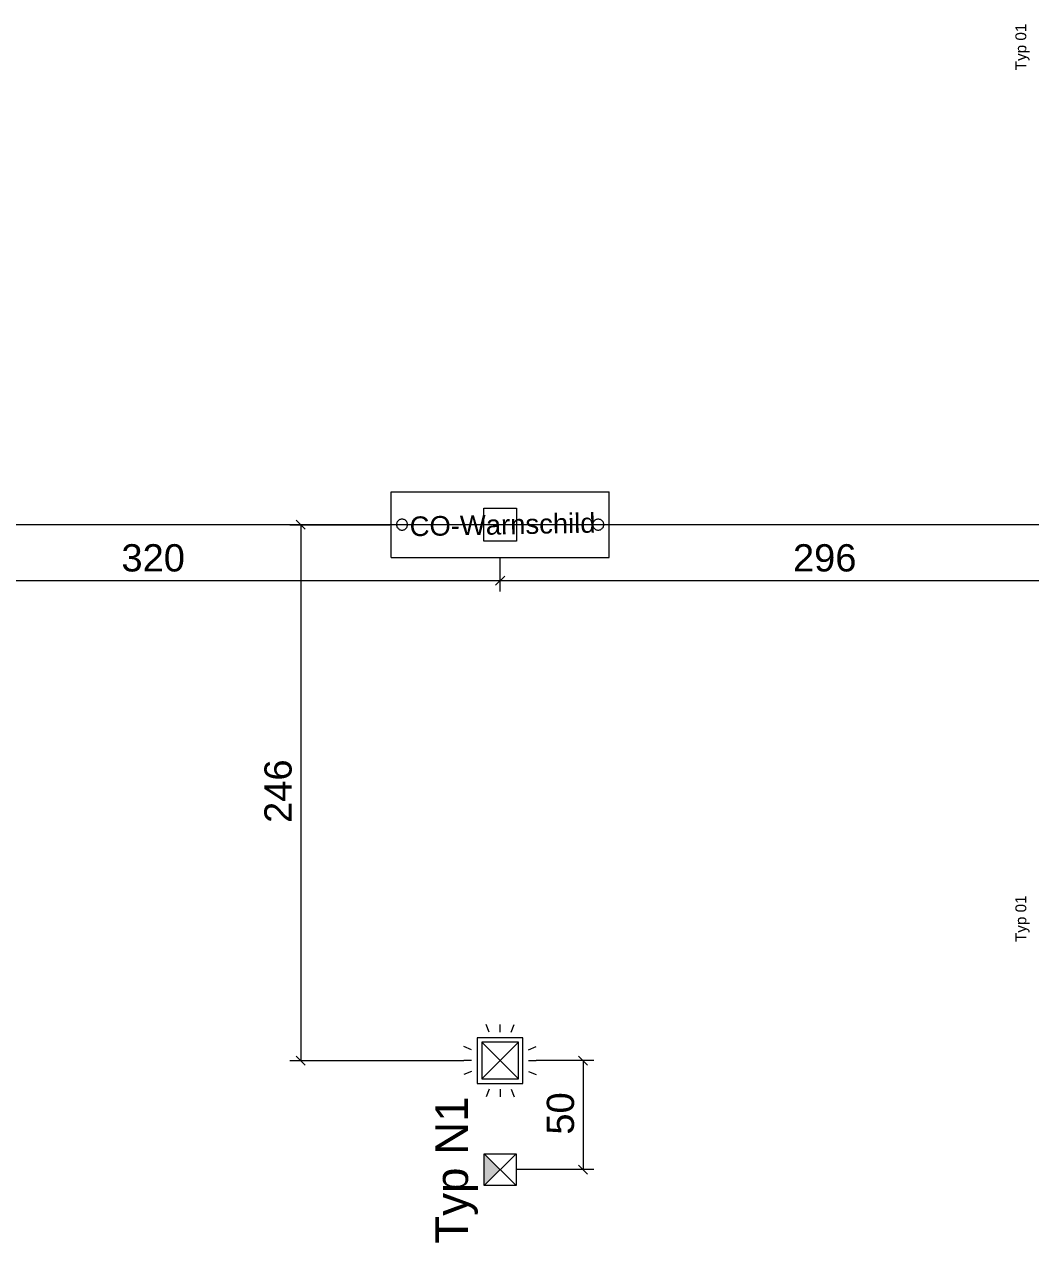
# Model space of a CAD drawing. Extents: x -1067 to 613, y -179 to 712.
# Drawn here: x -278.1 to -185.8, y 34 to 145.7 of the extents above; entities that cross this region are included whole.
import ezdxf
from ezdxf.lldxf.tags import DXFTag

# ---------------------------------------------------------------- set-up
doc = ezdxf.new("R2010")
doc.units = 0
doc.layers.get('0').update_dxf_attribs({"lineweight": 13})
for name, color, linetype, lineweight, true_color in [('EL01_VVV_Mass', 7, 'Continuous', 13, 0xb2b200), ('EL01_WAN_BUS-KNX', 7, 'Continuous', 13, 0xcc0099), ('EL01_WAN_CO-Anlage', 7, 'Continuous', 13, 0x993300), ('EL01_WAN_Leuchtentyp', 7, 'Continuous', 13, 0x0099ff), ('EL01_WAN_Licht', 7, 'Continuous', 13, 0x0080ff), ('EL01_WAN_Notbeleuchtungen', 7, 'Continuous', 13, 0x009900), ('EL01_WAN_Notbeleuchtungentyp', 7, 'Continuous', 13, 0x009900)]:
    doc.layers.add(name, color=color, linetype=linetype, lineweight=lineweight, true_color=true_color)
doc.layers.add('S-GRID-____-OTLN', color=7, linetype='Continuous', lineweight=5)
doc.styles.get("Standard").update_dxf_attribs({"font": 'arial.ttf'})
tags = doc.linetypes.add('_Rasterlinie_', pattern=[0.375, 0.2, -0.05, 0.075, -0.05]).pattern_tags.tags
tags[10:11] = [DXFTag(74, 4), DXFTag(75, 0), DXFTag(340, '0'), DXFTag(46, 1.0), DXFTag(50, 0.0), DXFTag(44, 0.0), DXFTag(45, 0.0)]
tags[8:9] = [DXFTag(74, 4), DXFTag(75, 0), DXFTag(340, '0'), DXFTag(46, 1.0), DXFTag(50, 0.0), DXFTag(44, 0.0), DXFTag(45, 0.0)]
tags[6:7] = [DXFTag(74, 4), DXFTag(75, 0), DXFTag(340, '0'), DXFTag(46, 1.0), DXFTag(50, 0.0), DXFTag(44, 0.0), DXFTag(45, 0.0)]
tags[4:5] = [DXFTag(74, 4), DXFTag(75, 0), DXFTag(340, '0'), DXFTag(46, 1.0), DXFTag(50, 0.0), DXFTag(44, 0.0), DXFTag(45, 0.0)]

# ---------------------------------------------------------------- blocks, each defined once
blk = doc.blocks.new('Referenz-A0UNPC4Q6I', base_point=(-1062.18, -175.86))
at = {"layer": 'S-GRID-____-OTLN', "color": 0, "linetype": '_Rasterlinie_', "ltscale": 0.13}
blk.add_line((-1046.54, 99.88), (-144.67, 99.88), dxfattribs=at)
blk = doc.blocks.new('Notleuchte eckig-A0UNPCBW6I', base_point=(-235.91, 39.27))
at = {"color": 0, "lineweight": -2}
for p, q in [((-232.99, 39.27), (-235.91, 42.19)), ((-232.99, 42.19), (-235.91, 39.27)), ((-235.91, 39.27), (-235.91, 42.19)), ((-235.91, 42.19), (-232.99, 42.19)), ((-232.99, 42.19), (-232.99, 39.27)), ((-232.99, 39.27), (-235.91, 39.27))]:
    blk.add_line(p, q, dxfattribs=at)
for points in [[(-234.45, 40.73), (-235.91, 40.73), (-235.91, 42.19)], [(-235.91, 39.27), (-234.45, 40.73), (-235.91, 40.73)]]:
    blk.add_solid(points, dxfattribs=at)
blk = doc.blocks.new('Bemerkung 1-A0UNPCBY6I', base_point=(-240.39, 33.94))
at = {"color": 0, "lineweight": -2, "insert": (-240.39, 33.94), "char_height": 3, "attachment_point": 1, "rotation": 90}
blk.add_mtext('{\\fArial;Typ N1}', dxfattribs=at)
blk = doc.blocks.new('Bewegungsmelder UP-A0UNPCD46I', base_point=(-237.77, 47.41))
at = {"color": 0, "lineweight": -2}
for p, q in [((-235.45, 53.34), (-235.73, 54.05)), ((-234.45, 53.34), (-234.45, 54.05)), ((-233.45, 53.34), (-233.17, 54.05)), ((-236.55, 52.83), (-236.55, 48.63)), ((-232.35, 52.83), (-236.55, 52.83)), ((-232.35, 48.63), (-232.35, 52.83)), ((-237.06, 51.73), (-237.77, 52.01)), ((-232.77, 52.41), (-236.13, 52.41)), ((-236.13, 52.41), (-236.13, 49.05)), ((-236.13, 52.41), (-232.77, 49.05)), ((-232.77, 52.41), (-236.13, 49.05)), ((-232.77, 49.05), (-232.77, 52.41)), ((-231.84, 51.73), (-231.13, 52.01)), ((-237.06, 50.73), (-237.77, 50.73)), ((-231.84, 50.73), (-231.13, 50.73)), ((-237.06, 49.73), (-237.77, 49.45)), ((-231.84, 49.73), (-231.13, 49.45)), ((-236.55, 48.63), (-232.35, 48.63)), ((-236.13, 49.05), (-232.77, 49.05)), ((-235.45, 48.12), (-235.73, 47.41)), ((-234.45, 48.12), (-234.45, 47.41)), ((-233.45, 48.12), (-233.17, 47.41))]:
    blk.add_line(p, q, dxfattribs=at)
blk = doc.blocks.new('Einzeiliger Text-A0UNPCEK6I', base_point=(-242.76, 98.81))
at = {"color": 0, "lineweight": -2, "insert": (-242.76, 100.61), "char_height": 1.8, "attachment_point": 1, "rotation": 1.124}
blk.add_mtext('{\\fArial;CO-Warnschild}', dxfattribs=at)
blk = doc.blocks.new('Langfeldleuchte_ 1-flammig_ 18 W-A0UNPCI26I', base_point=(-244.45, 96.87))
at = {"color": 0, "lineweight": -2}
for p, q in [((-244.45, 102.87), (-224.45, 102.87)), ((-244.45, 96.87), (-244.45, 102.87)), ((-224.45, 96.87), (-224.45, 102.87)), ((-243.94, 99.94), (-243.95, 99.87)), ((-243.95, 99.87), (-243.94, 99.81)), ((-243.93, 100), (-243.94, 99.94)), ((-243.94, 99.81), (-243.93, 99.75)), ((-243.91, 100.07), (-243.93, 100)), ((-243.93, 99.75), (-243.91, 99.68)), ((-243.88, 100.12), (-243.91, 100.07)), ((-243.91, 99.68), (-243.88, 99.62)), ((-243.84, 100.18), (-243.88, 100.12)), ((-243.88, 99.62), (-243.84, 99.57)), ((-243.8, 100.23), (-243.84, 100.18)), ((-243.84, 99.57), (-243.8, 99.52)), ((-243.75, 100.27), (-243.8, 100.23)), ((-243.8, 99.52), (-243.75, 99.48)), ((-243.7, 100.31), (-243.75, 100.27)), ((-243.75, 99.48), (-243.7, 99.44)), ((-243.64, 100.34), (-243.7, 100.31)), ((-243.7, 99.44), (-243.64, 99.41)), ((-243.57, 100.36), (-243.64, 100.34)), ((-243.51, 100.37), (-243.57, 100.36)), ((-243.45, 100.37), (-243.51, 100.37)), ((-243.38, 100.37), (-243.45, 100.37)), ((-243.32, 100.36), (-243.38, 100.37)), ((-243.25, 100.34), (-243.32, 100.36)), ((-243.2, 100.31), (-243.25, 100.34)), ((-243.25, 99.41), (-243.2, 99.44)), ((-243.14, 100.27), (-243.2, 100.31)), ((-243.2, 99.44), (-243.14, 99.48)), ((-243.09, 100.23), (-243.14, 100.27)), ((-243.14, 99.48), (-243.09, 99.52)), ((-243.05, 100.18), (-243.09, 100.23)), ((-243.09, 99.52), (-243.05, 99.57)), ((-243.01, 100.12), (-243.05, 100.18)), ((-243.05, 99.57), (-243.01, 99.62)), ((-242.98, 100.07), (-243.01, 100.12)), ((-243.01, 99.62), (-242.98, 99.68)), ((-242.96, 100), (-242.98, 100.07)), ((-242.98, 99.68), (-242.96, 99.75)), ((-242.95, 99.94), (-242.96, 100)), ((-242.96, 99.75), (-242.95, 99.81)), ((-242.95, 99.87), (-242.95, 99.94)), ((-242.95, 99.81), (-242.95, 99.87)), ((-225.94, 99.94), (-225.95, 99.87)), ((-225.95, 99.87), (-225.94, 99.81)), ((-225.93, 100), (-225.94, 99.94)), ((-225.94, 99.81), (-225.93, 99.75)), ((-225.91, 100.07), (-225.93, 100)), ((-225.93, 99.75), (-225.91, 99.68)), ((-225.88, 100.12), (-225.91, 100.07)), ((-225.91, 99.68), (-225.88, 99.62)), ((-225.84, 100.18), (-225.88, 100.12)), ((-225.88, 99.62), (-225.84, 99.57)), ((-225.8, 100.23), (-225.84, 100.18)), ((-225.84, 99.57), (-225.8, 99.52)), ((-225.75, 100.27), (-225.8, 100.23)), ((-225.8, 99.52), (-225.75, 99.48)), ((-225.7, 100.31), (-225.75, 100.27)), ((-225.75, 99.48), (-225.7, 99.44)), ((-225.64, 100.34), (-225.7, 100.31)), ((-225.7, 99.44), (-225.64, 99.41)), ((-225.57, 100.36), (-225.64, 100.34)), ((-225.51, 100.37), (-225.57, 100.36)), ((-225.45, 100.37), (-225.51, 100.37)), ((-225.38, 100.37), (-225.45, 100.37)), ((-225.32, 100.36), (-225.38, 100.37)), ((-225.25, 100.34), (-225.32, 100.36)), ((-225.2, 100.31), (-225.25, 100.34)), ((-225.25, 99.41), (-225.2, 99.44)), ((-225.14, 100.27), (-225.2, 100.31)), ((-225.2, 99.44), (-225.14, 99.48)), ((-225.09, 100.23), (-225.14, 100.27)), ((-225.14, 99.48), (-225.09, 99.52)), ((-225.05, 100.18), (-225.09, 100.23)), ((-225.09, 99.52), (-225.05, 99.57)), ((-225.01, 100.12), (-225.05, 100.18)), ((-225.05, 99.57), (-225.01, 99.62)), ((-224.98, 100.07), (-225.01, 100.12)), ((-225.01, 99.62), (-224.98, 99.68)), ((-224.96, 100), (-224.98, 100.07)), ((-224.98, 99.68), (-224.96, 99.75)), ((-224.95, 99.94), (-224.96, 100)), ((-224.96, 99.75), (-224.95, 99.81)), ((-224.95, 99.87), (-224.95, 99.94)), ((-224.95, 99.81), (-224.95, 99.87)), ((-243.64, 99.41), (-243.57, 99.39)), ((-243.57, 99.39), (-243.51, 99.38)), ((-243.51, 99.38), (-243.45, 99.37)), ((-243.45, 99.37), (-243.38, 99.38)), ((-243.38, 99.38), (-243.32, 99.39)), ((-243.32, 99.39), (-243.25, 99.41)), ((-225.64, 99.41), (-225.57, 99.39)), ((-225.57, 99.39), (-225.51, 99.38)), ((-225.51, 99.38), (-225.45, 99.37)), ((-225.45, 99.37), (-225.38, 99.38)), ((-225.38, 99.38), (-225.32, 99.39)), ((-225.32, 99.39), (-225.25, 99.41)), ((-244.45, 96.87), (-224.45, 96.87))]:
    blk.add_line(p, q, dxfattribs=at)
blk = doc.blocks.new('Maß-A0UNPCLC6I', base_point=(-234.86, 93.74))
at = {"color": 0, "lineweight": -2}
for p, q in [((-175.17, 93.74), (-175.17, 97.78)), ((-234.45, 93.74), (-234.45, 96.87)), ((-234.03, 95.16), (-234.86, 94.33)), ((-174.75, 95.16), (-175.58, 94.33)), ((-234.45, 94.74), (-175.17, 94.74))]:
    blk.add_line(p, q, dxfattribs=at)
at = {"color": 0, "lineweight": -2, "insert": (-207.59, 98.08), "char_height": 2.5, "attachment_point": 1}
blk.add_mtext('{\\fArial;296}', dxfattribs=at)
blk = doc.blocks.new('Maß-A0UNPCLI6I', base_point=(-298.81, 93.74))
at = {"color": 0, "lineweight": -2}
for p, q in [((-298.39, 93.74), (-298.39, 97.78)), ((-234.45, 93.74), (-234.45, 96.87)), ((-297.98, 95.16), (-298.81, 94.33)), ((-234.03, 95.16), (-234.86, 94.33)), ((-298.39, 94.74), (-234.45, 94.74))]:
    blk.add_line(p, q, dxfattribs=at)
at = {"color": 0, "lineweight": -2, "insert": (-269.18, 98.08), "char_height": 2.5, "attachment_point": 1}
blk.add_mtext('{\\fArial;320}', dxfattribs=at)
blk = doc.blocks.new('Deckendose UP-A0UNPCLK6I', base_point=(-235.95, 98.37))
at = {"color": 0, "lineweight": -2}
for p, q in [((-235.95, 98.37), (-235.95, 101.37)), ((-235.95, 101.37), (-232.95, 101.37)), ((-232.95, 101.37), (-232.95, 98.37)), ((-232.95, 98.37), (-235.95, 98.37))]:
    blk.add_line(p, q, dxfattribs=at)
blk = doc.blocks.new('Bemerkung 1-A0UNPCPS6I', base_point=(-187.19, 61.6))
at = {"color": 0, "lineweight": -2, "insert": (-187.19, 61.6), "char_height": 1, "attachment_point": 1, "rotation": 90}
blk.add_mtext('{\\fArial;Typ 01}', dxfattribs=at)
blk = doc.blocks.new('Bemerkung 1-A0UNPCR86I', base_point=(-187.19, 141.54))
at = {"color": 0, "lineweight": -2, "insert": (-187.19, 141.54), "char_height": 1, "attachment_point": 1, "rotation": 90}
blk.add_mtext('{\\fArial;Typ 01}', dxfattribs=at)
blk = doc.blocks.new('Maß-A0UNPCXA6I', base_point=(-232.99, 40.31))
at = {"color": 0, "lineweight": -2}
for p, q in [((-225.84, 50.73), (-231.13, 50.73)), ((-226.42, 50.32), (-227.25, 51.14)), ((-226.84, 50.73), (-226.84, 40.73)), ((-225.84, 40.73), (-232.99, 40.73)), ((-226.42, 40.31), (-227.25, 41.14))]:
    blk.add_line(p, q, dxfattribs=at)
at = {"color": 0, "lineweight": -2, "insert": (-230.17, 43.94), "char_height": 2.5, "attachment_point": 1, "rotation": 90}
blk.add_mtext('{\\fArial;50}', dxfattribs=at)
blk = doc.blocks.new('Maß-A0UNPD6U6I', base_point=(-256.07, 50.32))
at = {"color": 0, "lineweight": -2}
for p, q in [((-253.74, 99.87), (-244.55, 99.87)), ((-252.32, 99.46), (-253.15, 100.29)), ((-252.74, 99.87), (-252.74, 50.73)), ((-253.74, 50.73), (-237.77, 50.73)), ((-252.32, 50.32), (-253.15, 51.14))]:
    blk.add_line(p, q, dxfattribs=at)
at = {"color": 0, "lineweight": -2, "insert": (-256.07, 72.52), "char_height": 2.5, "attachment_point": 1, "rotation": 90}
blk.add_mtext('{\\fArial;246}', dxfattribs=at)

msp = doc.modelspace()

# ---------------------------------------------------------------- block references
at = {"color": 9, "lineweight": 25, "ltscale": 0.25, "true_color": 0xc0c0c0}
msp.add_blockref('Referenz-A0UNPC4Q6I', (-1062.18, -175.86), dxfattribs=at)
at = {"layer": 'EL01_VVV_Mass', "linetype": 'Continuous', "ltscale": 0.13}
for name, p in [('Maß-A0UNPD6U6I', (-256.07, 50.32)), ('Maß-A0UNPCLI6I', (-298.81, 93.74)), ('Maß-A0UNPCLC6I', (-234.86, 93.74)), ('Maß-A0UNPCXA6I', (-232.99, 40.31))]:
    msp.add_blockref(name, p, dxfattribs=at)
at = {"layer": 'EL01_WAN_BUS-KNX', "linetype": 'Continuous', "ltscale": 0.13}
msp.add_blockref('Bewegungsmelder UP-A0UNPCD46I', (-237.77, 47.41), dxfattribs=at)
at = {"layer": 'EL01_WAN_CO-Anlage', "ltscale": 0.13}
for name, p in [('Langfeldleuchte_ 1-flammig_ 18 W-A0UNPCI26I', (-244.45, 96.87)), ('Einzeiliger Text-A0UNPCEK6I', (-242.76, 98.81))]:
    msp.add_blockref(name, p, dxfattribs=at)
at = {"layer": 'EL01_WAN_Leuchtentyp', "ltscale": 0.13}
for name, p in [('Bemerkung 1-A0UNPCR86I', (-187.19, 141.54)), ('Bemerkung 1-A0UNPCPS6I', (-187.19, 61.6))]:
    msp.add_blockref(name, p, dxfattribs=at)
at = {"layer": 'EL01_WAN_Licht', "linetype": 'Continuous', "ltscale": 0.13}
msp.add_blockref('Deckendose UP-A0UNPCLK6I', (-235.95, 98.37), dxfattribs=at)
at = {"layer": 'EL01_WAN_Notbeleuchtungen', "linetype": 'Continuous', "ltscale": 0.13}
msp.add_blockref('Notleuchte eckig-A0UNPCBW6I', (-235.91, 39.27), dxfattribs=at)
at = {"layer": 'EL01_WAN_Notbeleuchtungentyp', "linetype": 'Continuous', "ltscale": 0.13}
msp.add_blockref('Bemerkung 1-A0UNPCBY6I', (-240.39, 33.94), dxfattribs=at)

doc.saveas('drawing.dxf')
